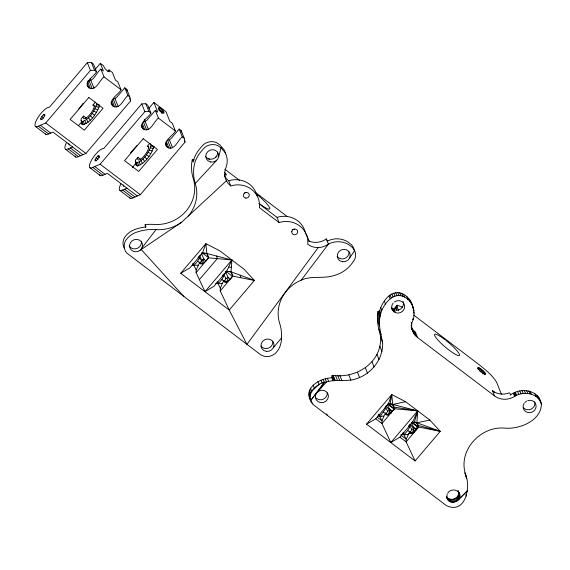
<?xml version="1.0" encoding="UTF-8"?>
<svg xmlns="http://www.w3.org/2000/svg" width="570" height="570" viewBox="0 0 570 570"><rect width="100%" height="100%" fill="white"/><g stroke="black" fill="none" stroke-linecap="round" stroke-linejoin="round"><path stroke-width="0.85" d="M198.004 257.604A9.954 3.035 -52.8 0 0 201.353 254.306L202.414 252.952L206.86 253.515L231.897 259.991L226.632 271.434L214.049 286.233L204.972 291.655L196.094 272.617L196.137 269.931L199.806 262.228L202.314 264.067M318.203 247.572L246.931 344.365L229.226 310.052L220.262 290.942L220.312 288.256L222.172 283.568L223.982 280.554L226.489 282.392L228.221 277.69L225.314 271.22M226.418 180.775L181.652 222.215A36.758 34.435 -21.8 0 1 156.016 229.617A46.312 43.377 -21.8 0 0 136.358 232.289C132.105 233.714 128.3 236.571 125.799 240.305A12.006 11.25 -21.8 0 0 126.668 252.952L260.69 354.789L263.753 356.15A11.998 11.243 -21.8 0 0 275.146 353.543C281.886 347.536 282.257 337.803 281.124 329.481A46.312 43.377 -21.8 0 0 279.678 323.382A36.758 34.435 -21.8 0 1 301.202 280.162L328.42 244.117A20.135 18.86 -21.8 0 1 349.104 244.915L352.459 247.544L354.64 250.658A11.97 11.215 -21.8 0 1 354.44 259.984C351.02 265.335 346.261 270.209 340.532 273.087A40.727 38.147 -21.8 0 1 331.177 276.315C321.245 278.538 310.736 275.709 301.202 280.162M464.949 472.822C471.397 485.804 466.068 514.66 446.552 505.711L313.493 404.828C304.081 395.644 316.072 382.784 326.482 381.921C334.447 379.634 342.755 380.903 350.885 380.112C368.598 377.219 383.368 361.045 382.627 342.769C379.406 332.816 376.058 321.979 377.995 311.363L380.14 310.935M382.627 342.769C380.824 333.215 377.668 323.247 380.732 313.564C383.439 304.01 393.357 291.07 404.565 297.055C413.663 301.815 416.428 313.614 411.953 322.478C410.728 328.056 413.015 334.184 417.611 337.583L494.56 395.929A17.193 16.103 -21.8 0 0 514.589 396.392C523.267 390.571 538.707 393.108 541.372 404.28C541.293 418.466 524.742 426.773 512.159 428.02A40.727 38.147 -21.8 0 1 504.792 428.141C480.653 425.769 457.767 450.414 465.54 474.297M81.004 120.263L82.18 121.595C89.362 119.294 94.093 111.684 96.437 104.83L99.672 105.037C96.914 113.088 91.35 122.03 82.921 124.73L81.973 124.274L81.538 123.17L81.075 118.966L83.548 116.052L86.376 118.197M81.538 123.17L81.596 122.001L78.439 125.721M96.437 104.83L96.515 103.405M135.396 161.502L136.572 162.835C143.747 160.533 148.485 152.924 150.829 146.07L154.057 146.276C151.307 154.328 145.742 163.269 137.306 165.97L136.365 165.514L135.924 164.409L135.46 160.206L137.94 157.291L140.769 159.436M150.829 146.07L150.9 144.638L149.796 143.348L147.324 146.262L148.734 147.331M408.597 426.367L412.495 422.156L416.905 422.769L440.254 431.34L418.715 427.08L416.905 422.769L417.739 410.899L392.73 404.444L388.327 404.037L375.751 418.829L366.553 424.173L415.074 460.959L440.254 431.34L429.83 420.061L405.655 401.736L391.74 394.554L366.553 424.173M196.094 272.617L208.67 257.818L231.897 259.991L231.035 271.84L232.845 276.151L254.412 280.433L229.226 310.052L180.711 273.265L205.898 243.647L219.806 250.829L243.981 269.154L254.412 280.433L231.035 271.84L226.582 271.277L230.971 271.833M323.169 379.606L324.337 382.513L310.636 400.568C303.461 387.351 320.461 378.024 331.882 377.81L333.044 380.717L333.179 375.345C356.1 378.779 381.708 362.57 380.56 337.59M194.242 159.942L192.254 159.771A40.727 38.147 -21.8 0 0 191.484 166.789L191.727 171.456A40.727 38.147 -21.8 0 0 193.194 178.275A36.758 34.435 -21.8 0 1 153.943 224.438A46.312 43.377 -21.8 0 0 145.115 224.623L145.571 227.416M396.485 310.073L396.834 305.947L397.39 305.292L402.62 307.223M447.806 499.648L446.638 496.734C450.079 502.142 459.548 498.6 458.643 492.273C464.636 500.667 448.533 507.001 446.695 497.218M380.069 316.535L378.9 313.628C380.853 304.95 386.318 294.74 395.708 292.738C403.681 291.633 410.407 298.666 412.602 305.777M387.365 404.615L389.916 410.286L388.184 414.996L385.676 413.15L383.867 416.164L382.007 420.859L381.964 423.539L390.813 442.562L399.919 437.154L412.502 422.363L414.24 422.52L417.739 410.899L394.54 408.747L392.73 404.444L391.74 394.554L390.065 404.194L388.32 403.831L385.534 407.051M331.733 377.34L332.075 375.445L333.179 375.345L335.253 380.525M218.759 156.351L221.003 147.787L217.875 145.642A12.006 11.25 -21.8 0 0 204.616 147.573C199.906 152.439 195.538 158.139 194.32 164.951A40.727 38.147 -21.8 0 0 193.558 171.969L193.793 176.636A40.727 38.147 -21.8 0 0 195.261 183.455A36.758 34.435 -21.8 0 1 188.257 216.094M447.194 494.318L446.823 496.52L447.279 498.679M83.548 116.052L83.284 117.021A8.465 2.579 -52.8 0 0 89.861 114.584A8.465 2.579 -52.8 0 0 93.551 104.944L92.931 105.023L94.349 106.091M137.94 157.291L137.669 158.261A8.465 2.579 -52.8 0 0 144.246 155.824A8.465 2.579 -52.8 0 0 147.944 146.184L147.324 146.262M391.74 394.554L388.327 404.037L392.666 404.436M409.851 431.483L409.965 432.509L412.359 433.321L409.851 431.483L406.182 439.185L406.132 441.871L415.074 460.959M202.607 262.514L204.046 259.357L201.495 253.686M411.533 422.947L414.091 428.611L412.651 431.768L413.82 432.659M414.069 432.039L418.273 425.078M375.751 418.829L381.964 423.539L394.54 408.747L393.834 407.051L417.739 410.899L412.502 422.363L416.905 422.769L429.83 420.061M40.655 118.653L41.76 116.593L43.441 114.777L44.717 114.264L44.838 115.354L43.726 117.406L42.045 119.223L40.769 119.736L40.655 118.653L41.952 119.636M95.04 159.885L96.152 157.833L97.833 156.016L99.109 155.503L99.223 156.586L98.118 158.645L96.437 160.462L95.162 160.975L95.04 159.885L96.344 160.875M192.774 263.931L195.196 264.088L197.669 261.181L199.557 258.039L198.966 256.514M197.669 261.181L200.148 263.062L201.744 260.412L203.497 259.129L206.098 260.91M216.949 282.257L219.372 282.414L221.844 279.507L223.725 276.365L223.134 274.84M230.964 278.908L227.665 277.462L225.919 278.737L224.323 281.395L221.844 279.507M378.644 414.86L381.066 415.01L385.427 408.968L384.679 407.935M386.018 413.991L387.614 411.341L389.367 410.058L391.968 411.839M402.819 433.186L405.242 433.343L407.714 430.435L409.595 427.293L409.003 425.769M414.091 428.611L413.535 428.391L411.789 429.666L410.193 432.317L407.714 430.435M393.165 303.062C390.471 305.997 391.611 311.199 395.395 312.581A6.569 6.156 -21.8 0 0 403.646 309.945A6.569 6.156 -21.8 0 0 402.342 301.915C400.033 300.212 396.749 300.29 394.419 301.915M83.256 103.206L78.489 109.34M136.85 145.621L130.559 152.774M349.624 257.946L354.64 250.658M141.731 248.413A6.569 6.149 -21.9 0 0 136.828 239.386A6.569 6.149 -21.9 0 0 129.832 247.622A6.569 6.149 -21.9 0 0 140.234 250.173L156.016 229.617M447.685 493.285C450.293 488.169 459.242 489.174 459.812 495.188M310.636 400.568L324.337 382.513M180.711 273.265L189.881 267.9L202.457 253.109L205.898 243.647L206.86 253.515L208.663 257.612L207.566 259.015A9.954 3.035 -52.8 0 1 199.92 263.247L199.806 262.228M226.582 271.277L225.528 272.631A9.954 3.035 -52.8 0 1 222.72 275.488M231.057 271.904L232.838 275.944L231.741 277.348A9.954 3.035 -52.8 0 1 224.095 281.58L223.982 280.554M273.401 347.607L281.573 337.868M87.923 80.862C94.413 81.104 96.373 72.255 100.926 69.105L104.032 76.872C99.55 80.135 96.074 91.692 88.82 87.823C83.32 81.902 94.292 76.43 96.537 71.806L93.43 64.04L91.442 62.536L87.338 62.65L49.398 107.274L48.721 107.267A11.949 3.648 -52.8 0 0 37.007 119.13A11.949 3.648 -52.8 0 0 38.311 126.162L48.585 133.95L52.982 132.069L82.899 154.748M38.311 126.162L45.757 122.978L90.445 70.416L94.549 70.302L96.537 71.806M95.333 69.198L100.327 63.327L103.726 65.906C103.405 68.307 111.578 75.176 109.013 69.91L107.901 71.214M92.931 105.023L95.411 102.108M109.013 69.91L112.411 72.49L115.468 80.128L117.919 81.987L121.032 89.761C118.802 94.535 107.424 100.056 112.995 106.148C120.071 109.989 123.555 98.831 127.887 95.575L124.773 87.808L116.494 97.555L113.309 99.266L116.415 107.032M75.169 155.831A11.949 3.648 -52.8 0 0 78.496 156.636L85.942 153.451L130.637 100.89L129.867 97.078L126.761 89.312L124.773 87.808M146.625 129.946L143.519 122.179L146.704 120.462L155.311 110.338L158.424 118.111C153.936 121.374 150.466 132.931 143.205 129.062C137.712 123.134 148.677 117.669 150.922 113.045L147.815 105.279L145.835 103.776L141.731 103.89L103.783 148.513L103.113 148.506A11.949 3.648 -52.8 0 0 91.392 160.362A11.949 3.648 -52.8 0 0 92.696 167.402L102.971 175.19L107.374 173.309L137.285 195.987M92.696 167.402L100.142 164.217L144.837 111.656L148.941 111.542L150.922 113.045M148.877 108.336L153.871 102.458L165.956 111.627L169.853 121.367L172.311 123.227L175.417 130.993C173.187 135.774 161.809 141.296 167.38 147.388C174.456 151.228 177.947 140.07 182.272 136.814L179.165 129.048L170.879 138.795L167.694 140.505L170.8 148.271M158.346 108.963L159.458 107.659C161.068 107.929 166.376 114.264 163.091 113.223C161.481 112.953 156.18 106.618 159.458 107.659M158.766 110.295L160.434 108.336M159.814 111.15L161.481 109.191M160.768 112.048L162.436 110.088M161.488 112.846L163.155 110.886M161.866 113.43L163.533 111.471M132.297 167.58L135.988 163.241L135.46 160.206M129.561 197.07A11.949 3.648 -52.8 0 0 132.881 197.876L140.327 194.691L185.022 142.13L184.253 138.318L181.146 130.551L179.165 129.048M200.148 263.062L203.497 259.129M199.379 279.663L217.27 258.623L216.664 256.051M204.972 291.655L231.897 259.991M220.262 290.942L232.838 275.944M390.813 442.562L417.739 410.899M408.042 434.853L409.659 432.951M477.724 368.997L478.864 367.65C480.489 367.985 490.043 377.012 483.403 373.4M478.672 369.588L479.812 368.241M479.171 371.027L480.88 369.011M480.289 371.918L481.999 369.901M481.949 372.203L483.096 370.856M482.37 373.827L484.087 371.811M483.766 374.041L484.906 372.695M484.365 374.796L485.505 373.45M393.564 309.546L396.991 305.513M393.386 309.995L397.39 305.292M393.671 309.959L397.675 305.256M394.062 309.93L396.92 306.575L398.516 310.572M316.927 392.702A6.569 6.156 -21.8 0 1 328.035 394.105A6.569 6.156 -21.8 0 1 320.775 402.641A6.569 6.156 -21.8 0 1 316.927 392.702L326.482 381.921L325.32 379.007M195.261 183.455L216.664 160.32M524.799 402.505L526.651 401.088M215.496 157.405L216.828 156.251M140.241 250.18L181.652 222.215M327.038 240.426L326.346 238.937L323.995 240.355A16.915 15.846 -21.8 0 1 308.341 240.732M541.372 404.28C539.213 389.673 520.467 387.001 510.214 395.117M66.476 142.657A11.949 3.648 -52.8 0 0 68.222 148.848L72.625 146.96M120.861 183.896A11.949 3.648 -52.8 0 0 122.607 190.081L127.01 188.2M392.73 404.444L405.655 401.736M408.327 426.353L409.139 426.146L409.595 427.293M331.882 377.81L332.98 377.711L334.148 380.625L333.179 375.345M192.104 265.15L197.997 265.242M215.553 283.497L222.172 283.568M377.974 416.079L383.867 416.164M401.423 434.426L408.042 434.497M231.37 267.202L228.577 267.202M95.917 106.661L99.059 107.189M150.302 147.901L153.444 148.428M412.573 319.378L413.343 319.392L412.972 318.459M440.254 431.34L418.01 425.377L418.715 427.08L406.132 441.871L399.919 437.154M94.976 108.799L97.954 109.697M149.368 150.031L152.34 150.936M388.184 414.996L385.79 414.176L385.676 413.15M378.836 414.504L379.428 416.029L381.074 416.599M403.011 432.83L403.603 434.354L405.249 434.924M93.679 111.107L96.43 112.411M148.065 152.347L150.815 153.651M478.864 367.65C474.896 366.268 481.201 372.032 482.334 372.637M392.808 310.629L391.647 307.714L394.226 309.674L395.395 312.581M198.538 257.369L201.744 260.412L199.642 255.816M222.713 275.695L223.725 276.365L222.35 275.317M92.091 113.459L94.563 115.176M146.483 154.698L148.955 156.415M100.926 69.105L103.384 70.965L100.327 63.327M155.311 110.338L157.769 112.204L153.871 102.458M104.032 76.872L121.032 89.761M158.424 118.111L175.417 130.993M127.887 95.575L129.867 97.078M182.272 136.814L184.253 138.318M224.851 169.247L239.585 180.419M255.752 192.681L287.38 216.664M413.791 315.139L479.078 364.629C485.476 369.795 492.174 375.074 496.577 382.128L501.408 394.162M258.766 203.54L277.006 217.369A22.878 21.432 -21.8 0 1 305.199 232.168M326.346 238.937L328.42 244.117L326.061 245.535A16.915 15.846 -21.8 0 1 307.729 244.273A22.886 21.432 -21.8 0 0 279.072 222.549L259.435 207.658A22.878 21.432 -21.8 0 0 230.779 185.927L228.705 180.754A17.193 16.103 -21.8 0 1 224.345 175.596M412.737 330.279L415.537 332.41L417.611 337.583M494.56 395.929L492.487 390.749L494.525 392.295M43.441 114.777L44.745 115.76M97.833 156.016L99.778 157.491M41.76 116.593L43.712 118.076M96.152 157.833L98.097 159.308M45.757 122.978L85.942 153.451M100.142 164.217L140.327 194.691M40.377 125.279L50.652 133.066M70.295 147.958L80.562 155.752M94.77 166.518L105.044 174.306M124.68 189.197L134.955 196.985M68.222 148.848L78.496 156.636M122.607 190.081L132.881 197.876M35.661 126.604L45.935 134.392M65.571 149.283L75.846 157.078M90.046 167.844L100.32 175.631M119.964 190.522L130.231 198.31M391.134 403.688L393.25 405.291M415.145 421.893L417.261 423.496M387.921 403.695L394.825 408.932M412.06 422L417.475 426.103M387.714 404.351L394.725 409.666M411.839 422.641L417.076 426.609M389.118 408.605L392.616 411.262M413.286 426.93L415.673 428.74M389.217 411.583L391.269 413.136M413.393 429.908L414.561 430.799M383.539 412.11L385.398 413.521M387.173 415.224L385.79 414.176L386.339 414.761C389.944 414.661 392.317 411.07 394.497 408.59L392.759 404.501M411.184 433.428L409.965 432.509L410.514 433.086C414.119 432.993 416.492 429.395 418.672 426.916L416.905 422.769M377.176 417.19L382.007 420.859L379.428 416.029M400.66 434.995L406.182 439.185L403.603 434.354M201.787 252.546L208.641 257.754M414.376 334.255L412.309 329.075L415.537 332.41M226.105 271.135L232.425 276.543M144.702 156.957L146.861 159.066M90.317 115.717L92.475 117.826M221.003 147.787L225.328 152.831A20.135 18.86 -21.7 0 1 226.646 165.464L225.969 167.566A17.193 16.103 -21.8 0 0 230.779 185.927M141.068 249.361L183.854 296.535M510.798 394.604L509.309 392.851A17.193 16.103 -21.8 0 1 492.487 390.749M410.25 424.379L413.535 428.391M386.075 406.054L389.367 410.058M142.835 158.987L144.666 161.453M88.443 117.748L90.274 120.22M140.982 160.676L142.493 163.44M86.59 119.436L88.101 122.201M220.312 288.256L217.142 281.908M196.137 269.931L192.966 263.575M309.467 397.653L310.265 399.385M409.559 424.785L411.789 429.666M385.512 406.731L387.614 411.341M223.818 274.149L225.919 278.737M139.258 161.923L140.462 164.908M84.866 120.683L86.077 123.669M309.197 241.231L306.995 235.766A19.907 3.42 40.4 0 0 305.648 233.629M538.935 397.782L540.901 402.434M537.838 396.214L539.006 399.128M536.876 395.259L538.037 398.166M534.945 393.792L536.106 396.706M530.157 391.269L531.318 394.184M528.796 390.899L529.965 393.806M526.573 390.536L527.742 393.45M524.315 390.422L525.476 393.336M522.034 390.557L523.203 393.471M519.783 390.934L520.952 393.849M517.574 391.554L518.743 394.469M515.451 392.409L516.612 395.324M514.689 392.816L515.85 395.722M515.323 396.007L514.154 393.093L514.589 396.392L513.42 393.478M411.433 302.862L413.471 308.199M410.215 300.589L411.383 303.504M412.822 307.814L413.984 310.728M408.683 298.509L409.844 301.423M413.549 311.861L414.134 313.315M406.852 296.664L408.013 299.578M403.403 294.141L404.565 297.055M401.622 293.315L402.791 296.229M399.713 292.802L400.874 295.716M411.12 322.542L411.718 324.017M414.347 331.405L416.414 336.585M413.264 330.286L415.338 335.466M411.113 325.641L411.704 327.116M397.718 292.61L398.886 295.517M411.775 328.512L413.549 332.951M411.141 327.173L412.865 331.576M395.708 292.738L396.87 295.652M393.728 293.187L394.896 296.101M464.942 473.349L466.125 476.306M465.419 475.387L466.602 478.344M391.847 293.949L393.015 296.863M390.115 294.996L391.276 297.911M388.961 295.851L390.122 298.766M392.794 308.862L393.963 311.776M391.447 307.764L392.032 309.225M465.832 494.689L466.417 496.149M384.372 301.245L385.534 304.159M458.28 490.905L459.584 494.105M457.952 490.713L458.536 492.166M458.665 493.385L459.833 496.299M458.48 494.489L459.648 497.403M458.088 495.558L459.256 498.472M457.511 496.548L458.672 499.455L467.279 490.898L458.316 499.918L457.154 497.004M380.653 307.337L381.815 310.251M456.755 497.432L457.924 500.339M455.857 498.18L457.019 501.087M454.839 498.764L456 501.678M453.734 499.178L454.896 502.092M377.995 311.363L378.9 313.628M452.58 499.391L453.741 502.305M377.711 313.023L379.777 318.203M451.411 499.413L452.58 502.327M377.454 315.367L379.52 320.54M450.272 499.234L451.433 502.149M377.347 317.711L379.421 322.891M449.189 498.864L450.35 501.778M377.447 320.725L379.52 325.905M448.198 498.308L449.367 501.222M447.343 497.596L448.505 500.503M379.05 329.189L381.123 334.369M379.841 346.175L381.914 351.355M376.941 354.426L379.014 359.606M372.039 361.836L374.112 367.016M365.441 367.956L367.507 373.136M357.533 372.409L359.606 377.589M348.812 374.932L350.885 380.112M277.006 217.369L279.072 222.549M339.805 375.359L341.872 380.532M337.604 375.252L339.67 380.432M335.395 375.245L337.461 380.425M327.486 378.509L328.655 381.423M321.053 380.297L322.214 383.211M317.925 381.53L319.093 384.444L311.655 391.227L310.493 388.312M326.667 413.799L327.251 415.259M313.115 385.056L314.277 387.971M309.624 390.087L310.793 393.001M309.075 391.961L310.244 394.875M308.869 393.884L310.03 396.798M311.947 402.413L312.524 403.866M308.997 395.801L310.166 398.715M310.557 400.111L311.427 402.299M192.254 159.771L193.159 162.037C194.377 155.225 198.745 149.525 203.447 144.659A12.006 11.25 -21.8 0 1 216.707 142.728L219.842 144.88L224.16 149.917A20.135 18.86 -21.7 0 1 225.62 153.95M184.402 140.576L185.022 142.13M169.454 139.942L172.56 147.708M166.184 141.168L168.984 148.157M165.514 142.728L167.38 147.388M165.614 144.524L166.24 146.077M145.835 103.776L148.941 111.542M141.731 103.89L144.837 111.656M144.395 119.579L148.385 129.383M142.322 123.619L144.809 129.832M141.652 125.179L143.205 129.062M141.132 125.421L142.065 127.751M129.703 98.56L130.637 100.89M115.062 98.703L118.168 106.476M112.112 100.705L114.599 106.918M111.442 102.265L112.995 106.148M110.915 102.507L111.848 104.837M91.442 62.536L94.549 70.302M87.338 62.65L90.445 70.416M90.138 78.674L94 88.143M89.134 80.94L92.24 88.706M145.115 224.623L146.02 226.888A46.312 43.384 -21.8 0 0 135.197 229.375C130.943 230.8 127.131 233.657 124.638 237.398A12.006 11.25 -21.8 0 0 124.403 248.47M87.623 81.603L90.423 88.592M86.954 83.163L88.82 87.823M87.053 84.959L87.673 86.512M123.149 184.958L123.74 186.433M68.763 143.718L69.355 145.193M379.57 310.65L380.732 313.564M379.022 312.959L380.183 315.873M332.075 375.445L332.98 377.711M137.755 162.657L138.702 165.763M83.37 121.417L84.31 124.524M202.414 252.952L206.86 253.515L208.663 257.612M240.825 277.733L240.184 275.203M136.572 162.835L137.306 165.97M82.18 121.595L82.921 124.73M412.309 305.285L412.651 306.974M181.146 130.551L181.452 132.076M126.761 89.312L127.067 90.837M135.767 162.436L136.365 165.514M81.382 121.203L81.973 124.274M48.585 133.95A11.949 3.648 -52.8 0 1 45.472 133.922M102.971 175.19A11.949 3.648 -52.8 0 1 99.643 174.392M527.742 400.625A6.569 6.156 -21.8 0 1 536.114 406.189A6.569 6.156 -21.8 0 1 527.799 412.538A6.569 6.156 -21.8 0 1 524.087 403.418M534.753 401.814A6.569 6.156 -21.8 0 1 531.375 408.996A6.569 6.156 -21.8 0 1 523.417 407.764M327.237 392.759A6.569 6.156 -21.8 0 1 322.969 399.306A6.569 6.156 -21.8 0 1 315.41 397.354M403.111 301.551A6.569 6.156 -21.8 0 1 401.38 308.32A6.569 6.156 -21.8 0 1 394.226 309.674M445.69 340.204A16.224 2.786 40.4 0 1 458.551 355.594A16.224 2.786 40.4 0 1 437.247 339.243A16.224 2.786 40.4 0 1 444.906 339.613M354.405 251.427A11.97 11.215 -21.8 0 0 351.291 244.63L347.935 242.001A20.135 18.86 -21.8 0 0 327.251 241.203M217.626 152.325A6.569 6.156 -21.8 0 1 212.966 158.866A6.569 6.156 -21.8 0 1 205.442 156.28M349.047 251.847A6.569 6.156 -21.8 0 1 344.779 258.402A6.569 6.156 -21.8 0 1 337.212 256.443M141.296 241.167A6.569 6.163 -21.5 0 1 137.057 248.449A6.569 6.163 -21.5 0 1 129.098 245.72M228.705 180.754A22.886 21.432 -21.8 0 1 256.906 195.553M272.823 341.501A6.569 6.156 -21.8 0 1 268.555 348.056A6.569 6.156 -21.8 0 1 260.996 346.097M208.107 158.888A19.914 3.42 40.4 0 1 209.803 159.265M256.728 194.334A16.224 2.786 40.4 0 1 269.703 208.043A16.224 2.786 40.4 0 1 259.393 203.668M294.32 228.99A2.985 2.8 -21.8 0 1 292.104 229.553M245.948 192.361A2.985 2.8 -21.8 0 1 244.509 192.924M224.915 174.584A5.18 0.891 40.4 0 0 226.105 175.061L226.326 174.954A5.18 0.891 40.4 0 0 224.673 172.553M291.776 231.562L291.911 233.016A2.985 2.8 -21.5 0 0 296.393 234.17A2.985 2.8 -21.5 0 0 296.599 229.689C294.897 228.356 292.132 229.503 291.776 231.562M88.82 97.47L70.146 119.429L84.346 130.195L103.02 108.236L88.82 97.47M143.205 138.702L124.531 160.669L138.731 171.435L157.405 149.475L143.205 138.702M342.584 261.737A6.569 6.156 -21.8 0 0 349.845 253.194A6.569 6.156 -21.8 0 0 338.737 251.797A6.569 6.156 -21.8 0 0 342.584 261.737M210.48 161.951A6.569 6.156 -21.8 0 0 218.609 154.149A6.569 6.156 -21.8 0 0 207.772 151.627A6.569 6.156 -21.8 0 0 210.48 161.951M266.361 351.391A6.569 6.156 -21.8 0 0 273.621 342.848A6.569 6.156 -21.8 0 0 262.514 341.451A6.569 6.156 -21.8 0 0 266.361 351.391M245.805 198.104A2.985 2.8 -21.8 0 0 249.111 194.22A2.985 2.8 -21.8 0 0 244.06 193.586A2.985 2.8 -21.8 0 0 245.805 198.104"/></g></svg>
